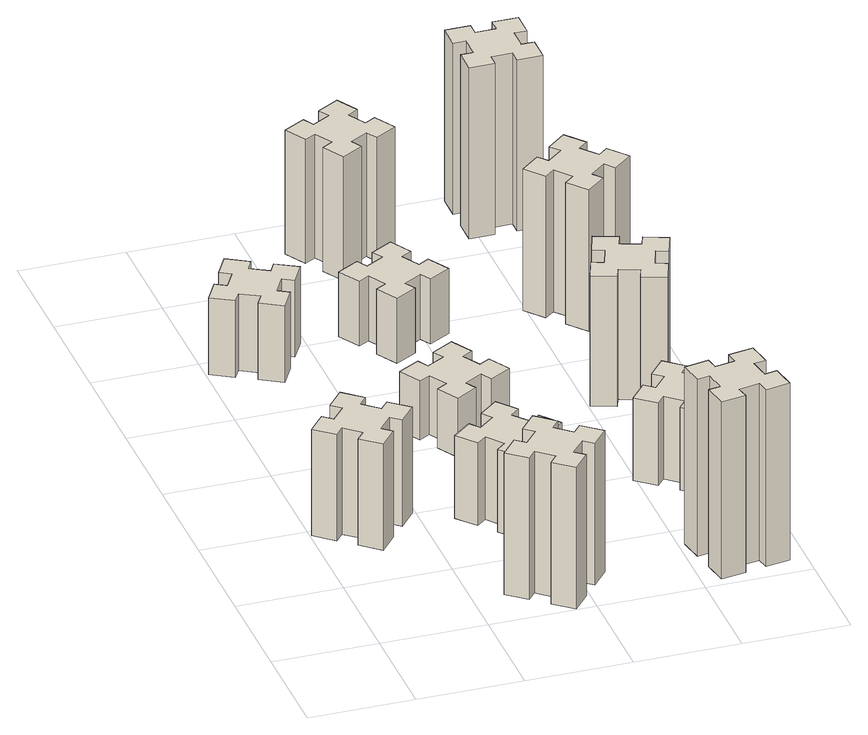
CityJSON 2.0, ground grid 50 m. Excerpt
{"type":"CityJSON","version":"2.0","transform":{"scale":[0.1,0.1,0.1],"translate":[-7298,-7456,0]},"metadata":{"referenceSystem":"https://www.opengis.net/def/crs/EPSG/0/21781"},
"CityObjects":{
"building1":{"type":"Building","attributes":{"class":"1000","function":"1000","usage":"1000","yearOfConstruction":2016,"roofType":"1000","measuredHeight":54,"storeysAboveGround":30,"storeysBelowGround":0},"geometry":[{"type":"Solid","lod":"1","boundaries":[[[[0,1,2,3,4,5,6,7,8,9,10,11,12,13,14,15,16,17,18,19]],[[17,16,20,21]],[[16,15,22,20]],[[15,14,23,22]],[[14,13,24,23]],[[13,12,25,24]],[[12,11,26,25]],[[11,10,27,26]],[[10,9,28,27]],[[9,8,29,28]],[[8,7,30,29]],[[7,6,31,30]],[[6,5,32,31]],[[5,4,33,32]],[[4,3,34,33]],[[3,2,35,34]],[[2,1,36,35]],[[1,0,37,36]],[[0,19,38,37]],[[19,18,39,38]],[[18,17,21,39]],[[24,25,26,27,28,29,30,31,32,33,34,35,36,37,38,39,21,20,22,23]]]]}]},
"building2":{"type":"Building","attributes":{"class":"1000","function":"1000","usage":"1000","yearOfConstruction":2016,"roofType":"1000","measuredHeight":72,"storeysAboveGround":30,"storeysBelowGround":0},"geometry":[{"type":"Solid","lod":"1","boundaries":[[[[40,41,42,43,44,45,46,47,48,49,50,51,52,53,54,55,56,57,58,59]],[[57,56,60,61]],[[56,55,62,60]],[[55,54,63,62]],[[54,53,64,63]],[[53,52,65,64]],[[52,51,66,65]],[[51,50,67,66]],[[50,49,68,67]],[[49,48,69,68]],[[48,47,70,69]],[[47,46,71,70]],[[46,45,72,71]],[[45,44,73,72]],[[44,43,74,73]],[[43,42,75,74]],[[42,41,76,75]],[[41,40,77,76]],[[40,59,78,77]],[[59,58,79,78]],[[58,57,61,79]],[[64,65,66,67,68,69,70,71,72,73,74,75,76,77,78,79,61,60,62,63]]]]}]},
"building3":{"type":"Building","attributes":{"class":"1000","function":"1000","usage":"1000","yearOfConstruction":2016,"roofType":"1000","measuredHeight":39,"storeysAboveGround":30,"storeysBelowGround":0},"geometry":[{"type":"Solid","lod":"1","boundaries":[[[[80,81,82,83,84,85,86,87,88,89,90,91,92,93,94,95,96,97,98,99]],[[97,96,100,101]],[[96,95,102,100]],[[95,94,103,102]],[[94,93,104,103]],[[93,92,105,104]],[[92,91,106,105]],[[91,90,107,106]],[[90,89,108,107]],[[89,88,109,108]],[[88,87,110,109]],[[87,86,111,110]],[[86,85,112,111]],[[85,84,113,112]],[[84,83,114,113]],[[83,82,115,114]],[[82,81,116,115]],[[81,80,117,116]],[[80,99,118,117]],[[99,98,119,118]],[[98,97,101,119]],[[104,105,106,107,108,109,110,111,112,113,114,115,116,117,118,119,101,100,102,103]]]]}]},
"building4":{"type":"Building","attributes":{"class":"1000","function":"1000","usage":"1000","yearOfConstruction":2016,"roofType":"1000","measuredHeight":42,"storeysAboveGround":30,"storeysBelowGround":0},"geometry":[{"type":"Solid","lod":"1","boundaries":[[[[120,121,122,123,124,125,126,127,128,129,130,131,132,133,134,135,136,137,138,139]],[[137,136,140,141]],[[136,135,142,140]],[[135,134,143,142]],[[134,133,144,143]],[[133,132,145,144]],[[132,131,146,145]],[[131,130,147,146]],[[130,129,148,147]],[[129,128,149,148]],[[128,127,150,149]],[[127,126,151,150]],[[126,125,152,151]],[[125,124,153,152]],[[124,123,154,153]],[[123,122,155,154]],[[122,121,156,155]],[[121,120,157,156]],[[120,139,158,157]],[[139,138,159,158]],[[138,137,141,159]],[[144,145,146,147,148,149,150,151,152,153,154,155,156,157,158,159,141,140,142,143]]]]}]},
"building5":{"type":"Building","attributes":{"class":"1000","function":"1000","usage":"1000","yearOfConstruction":2016,"roofType":"1000","measuredHeight":30,"storeysAboveGround":30,"storeysBelowGround":0},"geometry":[{"type":"Solid","lod":"1","boundaries":[[[[160,161,162,163,164,165,166,167,168,169,170,171,172,173,174,175,176,177,178,179]],[[177,176,180,181]],[[176,175,182,180]],[[175,174,183,182]],[[174,173,184,183]],[[173,172,185,184]],[[172,171,186,185]],[[171,170,187,186]],[[170,169,188,187]],[[169,168,189,188]],[[168,167,190,189]],[[167,166,191,190]],[[166,165,192,191]],[[165,164,193,192]],[[164,163,194,193]],[[163,162,195,194]],[[162,161,196,195]],[[161,160,197,196]],[[160,179,198,197]],[[179,178,199,198]],[[178,177,181,199]],[[184,185,186,187,188,189,190,191,192,193,194,195,196,197,198,199,181,180,182,183]]]]}]},
"building6":{"type":"Building","attributes":{"class":"1000","function":"1000","usage":"1000","yearOfConstruction":2016,"roofType":"1000","measuredHeight":33,"storeysAboveGround":30,"storeysBelowGround":0},"geometry":[{"type":"Solid","lod":"1","boundaries":[[[[200,201,202,203,204,205,206,207,208,209,210,211,212,213,214,215,216,217,218,219]],[[217,216,220,221]],[[216,215,222,220]],[[215,214,223,222]],[[214,213,224,223]],[[213,212,225,224]],[[212,211,226,225]],[[211,210,227,226]],[[210,209,228,227]],[[209,208,229,228]],[[208,207,230,229]],[[207,206,231,230]],[[206,205,232,231]],[[205,204,233,232]],[[204,203,234,233]],[[203,202,235,234]],[[202,201,236,235]],[[201,200,237,236]],[[200,219,238,237]],[[219,218,239,238]],[[218,217,221,239]],[[224,225,226,227,228,229,230,231,232,233,234,235,236,237,238,239,221,220,222,223]]]]}]},
"building7":{"type":"Building","attributes":{"class":"1000","function":"1000","usage":"1000","yearOfConstruction":2016,"roofType":"1000","measuredHeight":90,"storeysAboveGround":30,"storeysBelowGround":0},"geometry":[{"type":"Solid","lod":"1","boundaries":[[[[240,241,242,243,244,245,246,247,248,249,250,251,252,253,254,255,256,257,258,259]],[[257,256,260,261]],[[256,255,262,260]],[[255,254,263,262]],[[254,253,264,263]],[[253,252,265,264]],[[252,251,266,265]],[[251,250,267,266]],[[250,249,268,267]],[[249,248,269,268]],[[248,247,270,269]],[[247,246,271,270]],[[246,245,272,271]],[[245,244,273,272]],[[244,243,274,273]],[[243,242,275,274]],[[242,241,276,275]],[[241,240,277,276]],[[240,259,278,277]],[[259,258,279,278]],[[258,257,261,279]],[[264,265,266,267,268,269,270,271,272,273,274,275,276,277,278,279,261,260,262,263]]]]}]},
"building8":{"type":"Building","attributes":{"class":"1000","function":"1000","usage":"1000","yearOfConstruction":2016,"roofType":"1000","measuredHeight":63,"storeysAboveGround":30,"storeysBelowGround":0},"geometry":[{"type":"Solid","lod":"1","boundaries":[[[[280,281,282,283,284,285,286,287,288,289,290,291,292,293,294,295,296,297,298,299]],[[297,296,300,301]],[[296,295,302,300]],[[295,294,303,302]],[[294,293,304,303]],[[293,292,305,304]],[[292,291,306,305]],[[291,290,307,306]],[[290,289,308,307]],[[289,288,309,308]],[[288,287,310,309]],[[287,286,311,310]],[[286,285,312,311]],[[285,284,313,312]],[[284,283,314,313]],[[283,282,315,314]],[[282,281,316,315]],[[281,280,317,316]],[[280,299,318,317]],[[299,298,319,318]],[[298,297,301,319]],[[304,305,306,307,308,309,310,311,312,313,314,315,316,317,318,319,301,300,302,303]]]]}]},
"building9":{"type":"Building","attributes":{"class":"1000","function":"1000","usage":"1000","yearOfConstruction":2016,"roofType":"1000","measuredHeight":42,"storeysAboveGround":30,"storeysBelowGround":0},"geometry":[{"type":"Solid","lod":"1","boundaries":[[[[320,321,322,323,324,325,326,327,328,329,330,331,332,333,334,335,336,337,338,339]],[[337,336,340,341]],[[336,335,342,340]],[[335,334,343,342]],[[334,333,344,343]],[[333,332,345,344]],[[332,331,346,345]],[[331,330,347,346]],[[330,329,348,347]],[[329,328,349,348]],[[328,327,350,349]],[[327,326,351,350]],[[326,325,352,351]],[[325,324,353,352]],[[324,323,354,353]],[[323,322,355,354]],[[322,321,356,355]],[[321,320,357,356]],[[320,339,358,357]],[[339,338,359,358]],[[338,337,341,359]],[[344,345,346,347,348,349,350,351,352,353,354,355,356,357,358,359,341,340,342,343]]]]}]},
"building10":{"type":"Building","attributes":{"class":"1000","function":"1000","usage":"1000","yearOfConstruction":2016,"roofType":"1000","measuredHeight":66,"storeysAboveGround":30,"storeysBelowGround":0},"geometry":[{"type":"Solid","lod":"1","boundaries":[[[[360,361,362,363,364,365,366,367,368,369,370,371,372,373,374,375,376,377,378,379]],[[377,376,380,381]],[[376,375,382,380]],[[375,374,383,382]],[[374,373,384,383]],[[373,372,385,384]],[[372,371,386,385]],[[371,370,387,386]],[[370,369,388,387]],[[369,368,389,388]],[[368,367,390,389]],[[367,366,391,390]],[[366,365,392,391]],[[365,364,393,392]],[[364,363,394,393]],[[363,362,395,394]],[[362,361,396,395]],[[361,360,397,396]],[[360,379,398,397]],[[379,378,399,398]],[[378,377,381,399]],[[384,385,386,387,388,389,390,391,392,393,394,395,396,397,398,399,381,380,382,383]]]]}]},
"building11":{"type":"Building","attributes":{"class":"1000","function":"1000","usage":"1000","yearOfConstruction":2016,"roofType":"1000","measuredHeight":72,"storeysAboveGround":30,"storeysBelowGround":0},"geometry":[{"type":"Solid","lod":"1","boundaries":[[[[400,401,402,403,404,405,406,407,408,409,410,411,412,413,414,415,416,417,418,419]],[[417,416,420,421]],[[416,415,422,420]],[[415,414,423,422]],[[414,413,424,423]],[[413,412,425,424]],[[412,411,426,425]],[[411,410,427,426]],[[410,409,428,427]],[[409,408,429,428]],[[408,407,430,429]],[[407,406,431,430]],[[406,405,432,431]],[[405,404,433,432]],[[404,403,434,433]],[[403,402,435,434]],[[402,401,436,435]],[[401,400,437,436]],[[400,419,438,437]],[[419,418,439,438]],[[418,417,421,439]],[[424,425,426,427,428,429,430,431,432,433,434,435,436,437,438,439,421,420,422,423]]]]}]},
"building12":{"type":"Building","attributes":{"class":"1000","function":"1000","usage":"1000","yearOfConstruction":2016,"roofType":"1000","measuredHeight":87,"storeysAboveGround":30,"storeysBelowGround":0},"geometry":[{"type":"Solid","lod":"1","boundaries":[[[[440,441,442,443,444,445,446,447,448,449,450,451,452,453,454,455,456,457,458,459]],[[457,456,460,461]],[[456,455,462,460]],[[455,454,463,462]],[[454,453,464,463]],[[453,452,465,464]],[[452,451,466,465]],[[451,450,467,466]],[[450,449,468,467]],[[449,448,469,468]],[[448,447,470,469]],[[447,446,471,470]],[[446,445,472,471]],[[445,444,473,472]],[[444,443,474,473]],[[443,442,475,474]],[[442,441,476,475]],[[441,440,477,476]],[[440,459,478,477]],[[459,458,479,478]],[[458,457,461,479]],[[464,465,466,467,468,469,470,471,472,473,474,475,476,477,478,479,461,460,462,463]]]]}]}
},
"vertices":[
[136,933,0],[213,869,0],[174,823,0],[266,746,0],[343,838,0],[297,876,0],[362,953,0],[408,914,0],[485,1006,0],[393,1083,0],[354,1037,0],[278,1102,0],[316,1148,0],[224,1225,0],[147,1133,0],[193,1094,0],[129,1018,0],[83,1056,0],[6,964,0],[98,887,0],[129,1018,540],[83,1056,540],[193,1094,540],[147,1133,540],[224,1225,540],[316,1148,540],[278,1102,540],[354,1037,540],[393,1083,540],[485,1006,540],[408,914,540],[362,953,540],[297,876,540],[343,838,540],[266,746,540],[174,823,540],[213,869,540],[136,933,540],[98,887,540],[6,964,540],
[776,193,0],[853,129,0],[814,83,0],[906,6,0],[983,98,0],[937,136,0],[1002,213,0],[1048,174,0],[1125,266,0],[1033,343,0],[994,297,0],[918,362,0],[956,408,0],[864,485,0],[787,393,0],[833,354,0],[769,278,0],[723,316,0],[646,224,0],[738,147,0],[769,278,720],[723,316,720],[833,354,720],[787,393,720],[864,485,720],[956,408,720],[918,362,720],[994,297,720],[1033,343,720],[1125,266,720],[1048,174,720],[1002,213,720],[937,136,720],[983,98,720],[906,6,720],[814,83,720],[853,129,720],[776,193,720],[738,147,720],[646,224,720],
[316,2367,0],[366,2454,0],[418,2424,0],[478,2528,0],[374,2588,0],[344,2536,0],[257,2586,0],[287,2638,0],[183,2698,0],[123,2594,0],[175,2564,0],[125,2477,0],[73,2507,0],[13,2403,0],[117,2343,0],[147,2395,0],[234,2345,0],[204,2293,0],[308,2233,0],[368,2337,0],[234,2345,390],[204,2293,390],[147,2395,390],[117,2343,390],[13,2403,390],[73,2507,390],[125,2477,390],[175,2564,390],[123,2594,390],[183,2698,390],[287,2638,390],[257,2586,390],[344,2536,390],[374,2588,390],[478,2528,390],[418,2424,390],[366,2454,390],[316,2367,390],[368,2337,390],[308,2233,390],
[918,769,0],[994,833,0],[1033,787,0],[1125,864,0],[1048,956,0],[1002,918,0],[937,994,0],[983,1033,0],[906,1125,0],[814,1048,0],[853,1002,0],[776,937,0],[738,983,0],[646,906,0],[723,814,0],[769,853,0],[833,776,0],[787,738,0],[864,646,0],[956,723,0],[833,776,420],[787,738,420],[769,853,420],[723,814,420],[646,906,420],[738,983,420],[776,937,420],[853,1002,420],[814,1048,420],[906,1125,420],[983,1033,420],[937,994,420],[1002,918,420],[1048,956,420],[1125,864,420],[1033,787,420],[994,833,420],[918,769,420],[956,723,420],[864,646,420],
[765,1614,0],[815,1527,0],[763,1497,0],[823,1393,0],[927,1453,0],[897,1505,0],[984,1555,0],[1014,1503,0],[1118,1563,0],[1058,1667,0],[1006,1637,0],[956,1724,0],[1008,1754,0],[948,1858,0],[844,1798,0],[874,1746,0],[787,1696,0],[757,1748,0],[653,1688,0],[713,1584,0],[787,1696,300],[757,1748,300],[874,1746,300],[844,1798,300],[948,1858,300],[1008,1754,300],[956,1724,300],[1006,1637,300],[1058,1667,300],[1118,1563,300],[1014,1503,300],[984,1555,300],[897,1505,300],[927,1453,300],[823,1393,300],[763,1497,300],[815,1527,300],[765,1614,300],[713,1584,300],[653,1688,300],
[765,2454,0],[815,2367,0],[763,2337,0],[823,2233,0],[927,2293,0],[897,2345,0],[984,2395,0],[1014,2343,0],[1118,2403,0],[1058,2507,0],[1006,2477,0],[956,2564,0],[1008,2594,0],[948,2698,0],[844,2638,0],[874,2586,0],[787,2536,0],[757,2588,0],[653,2528,0],[713,2424,0],[787,2536,330],[757,2588,330],[874,2586,330],[844,2638,330],[948,2698,330],[1008,2594,330],[956,2564,330],[1006,2477,330],[1058,2507,330],[1118,2403,330],[1014,2343,330],[984,2395,330],[897,2345,330],[927,2293,330],[823,2233,330],[763,2337,330],[815,2367,330],[765,2454,330],[713,2424,330],[653,2528,330],
[1755,362,0],[1657,345,0],[1647,404,0],[1528,383,0],[1549,265,0],[1608,275,0],[1626,177,0],[1567,167,0],[1587,48,0],[1706,69,0],[1695,128,0],[1794,146,0],[1804,87,0],[1922,107,0],[1901,226,0],[1842,215,0],[1825,314,0],[1884,324,0],[1863,442,0],[1745,421,0],[1825,314,900],[1884,324,900],[1842,215,900],[1901,226,900],[1922,107,900],[1804,87,900],[1794,146,900],[1695,128,900],[1706,69,900],[1587,48,900],[1567,167,900],[1626,177,900],[1608,275,900],[1549,265,900],[1528,383,900],[1647,404,900],[1657,345,900],[1755,362,900],[1745,421,900],[1863,442,900],
[1006,3217,0],[956,3304,0],[1008,3334,0],[948,3438,0],[844,3378,0],[874,3326,0],[787,3276,0],[757,3328,0],[653,3268,0],[713,3164,0],[765,3194,0],[815,3107,0],[763,3077,0],[823,2973,0],[927,3033,0],[897,3085,0],[984,3135,0],[1014,3083,0],[1118,3143,0],[1058,3247,0],[984,3135,630],[1014,3083,630],[897,3085,630],[927,3033,630],[823,2973,630],[763,3077,630],[815,3107,630],[765,3194,630],[713,3164,630],[653,3268,630],[757,3328,630],[787,3276,630],[874,3326,630],[844,3378,630],[948,3438,630],[1008,3334,630],[956,3304,630],[1006,3217,630],[1058,3247,630],[1118,3143,630],
[1834,1037,0],[1758,1102,0],[1796,1148,0],[1704,1225,0],[1627,1133,0],[1673,1094,0],[1609,1018,0],[1563,1056,0],[1486,964,0],[1578,887,0],[1616,933,0],[1693,869,0],[1654,823,0],[1746,746,0],[1823,838,0],[1777,876,0],[1842,953,0],[1888,914,0],[1965,1006,0],[1873,1083,0],[1842,953,420],[1888,914,420],[1777,876,420],[1823,838,420],[1746,746,420],[1654,823,420],[1693,869,420],[1616,933,420],[1578,887,420],[1486,964,420],[1563,1056,420],[1609,1018,420],[1673,1094,420],[1627,1133,420],[1704,1225,420],[1796,1148,420],[1758,1102,420],[1834,1037,420],[1873,1083,420],[1965,1006,420],
[1810,1812,0],[1716,1846,0],[1737,1902,0],[1624,1943,0],[1583,1830,0],[1639,1810,0],[1605,1716,0],[1549,1737,0],[1507,1624,0],[1620,1583,0],[1641,1639,0],[1735,1605,0],[1714,1549,0],[1827,1507,0],[1868,1620,0],[1812,1641,0],[1846,1735,0],[1902,1714,0],[1943,1827,0],[1830,1868,0],[1846,1735,660],[1902,1714,660],[1812,1641,660],[1868,1620,660],[1827,1507,660],[1714,1549,660],[1735,1605,660],[1641,1639,660],[1620,1583,660],[1507,1624,660],[1549,1737,660],[1605,1716,660],[1639,1810,660],[1583,1830,660],[1624,1943,660],[1737,1902,660],[1716,1846,660],[1810,1812,660],[1830,1868,660],[1943,1827,660],
[1609,2433,0],[1673,2356,0],[1627,2318,0],[1704,2226,0],[1796,2303,0],[1758,2349,0],[1834,2413,0],[1873,2367,0],[1965,2444,0],[1888,2536,0],[1842,2498,0],[1777,2574,0],[1823,2613,0],[1746,2705,0],[1654,2628,0],[1693,2582,0],[1616,2517,0],[1578,2563,0],[1486,2486,0],[1563,2394,0],[1616,2517,720],[1578,2563,720],[1693,2582,720],[1654,2628,720],[1746,2705,720],[1823,2613,720],[1777,2574,720],[1842,2498,720],[1888,2536,720],[1965,2444,720],[1873,2367,720],[1834,2413,720],[1758,2349,720],[1796,2303,720],[1704,2226,720],[1627,2318,720],[1673,2356,720],[1609,2433,720],[1563,2394,720],[1486,2486,720],
[1575,3195,0],[1675,3195,0],[1675,3135,0],[1795,3135,0],[1795,3255,0],[1735,3255,0],[1735,3355,0],[1795,3355,0],[1795,3475,0],[1675,3475,0],[1675,3415,0],[1575,3415,0],[1575,3475,0],[1455,3475,0],[1455,3355,0],[1515,3355,0],[1515,3255,0],[1455,3255,0],[1455,3135,0],[1575,3135,0],[1515,3255,870],[1455,3255,870],[1515,3355,870],[1455,3355,870],[1455,3475,870],[1575,3475,870],[1575,3415,870],[1675,3415,870],[1675,3475,870],[1795,3475,870],[1795,3355,870],[1735,3355,870],[1735,3255,870],[1795,3255,870],[1795,3135,870],[1675,3135,870],[1675,3195,870],[1575,3195,870],[1575,3135,870],[1455,3135,870]
]}
